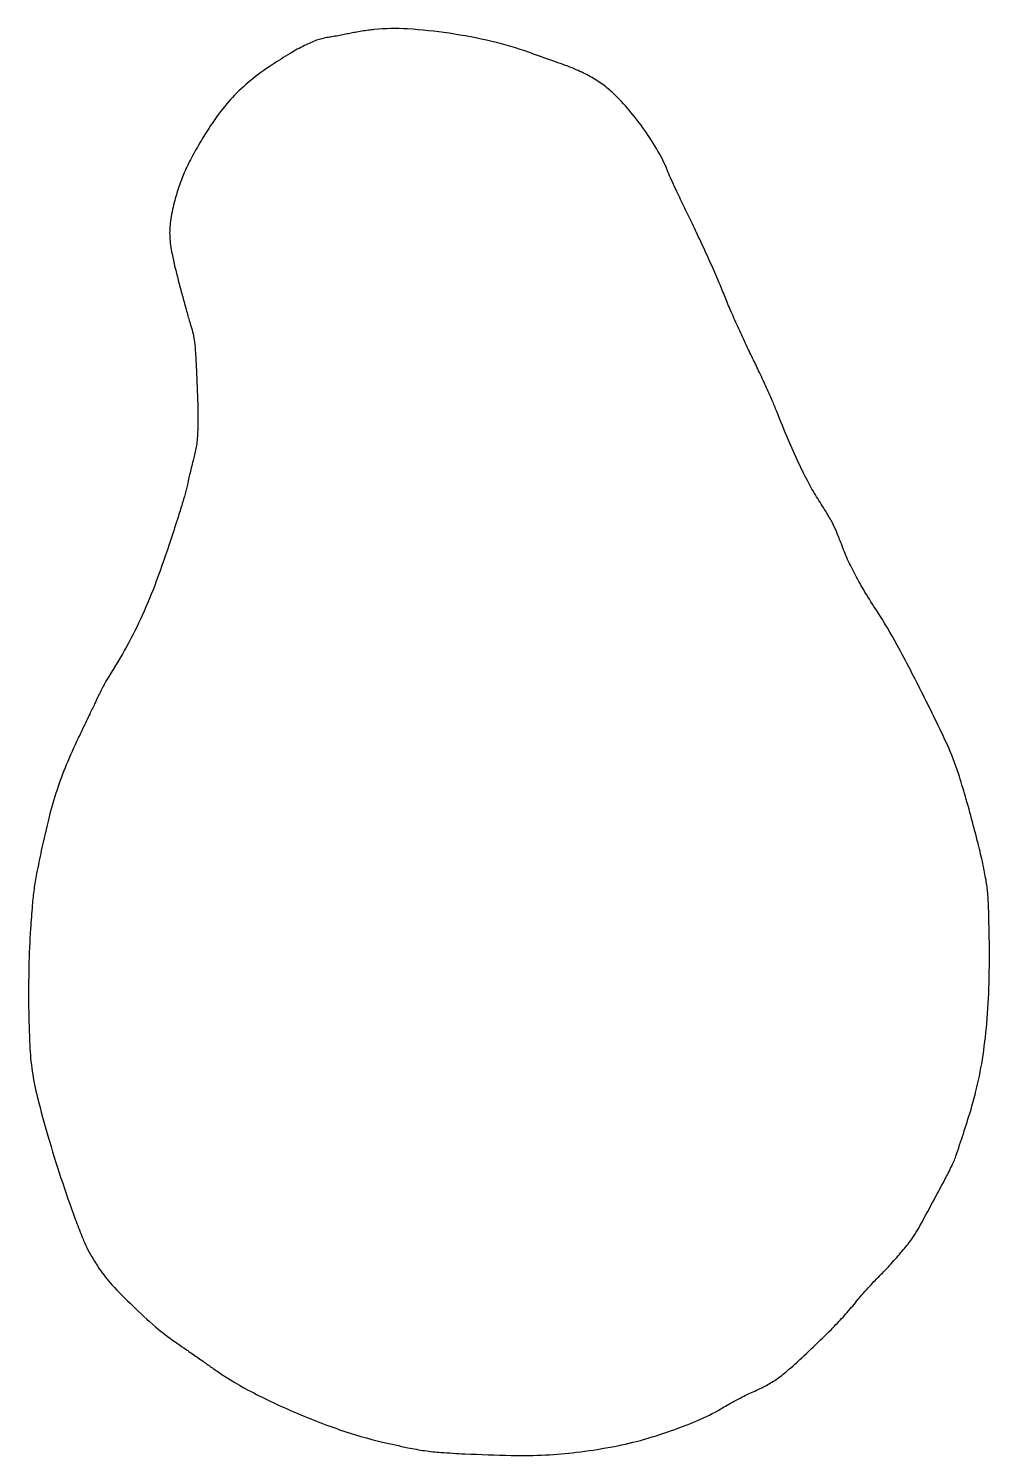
# Model space of a CAD drawing. Extents: x 7 to 596, y 18 to 893.
import ezdxf

# ---------------------------------------------------------------- set-up
doc = ezdxf.new("R2010")
doc.units = 0

msp = doc.modelspace()

# ---------------------------------------------------------------- linework, layer by layer
msp.add_lwpolyline([(218.971312, 892.038872, 0.008569), (215.548226, 891.632147, 0.005003), (211.459479, 891.033392, 0.005001), (207.376909, 890.351854, 0.008445), (203.971312, 889.688747, -0.003831), (200.637628, 889.007654, -0.002509), (196.785323, 888.27136, -0.002523), (193.024701, 887.591742, -0.004838), (190, 887.090987, 0.04938), (183.660041, 885.451379, 0.027018), (176.277315, 882.279652, 0.02101), (167.409641, 877.414368, 0.009946), (156.383204, 870.444162, 0.024799), (143.035624, 860.646815, 0.034206), (132.171935, 850.502551, 0.033082), (122.530628, 838.703689, 0.021161), (112.874982, 823.857703, 0.011433), (106.974487, 813.345245, 0.019813), (102.627548, 804.322945, 0.021691), (99.279477, 795.586997, 0.017793), (96.449597, 786, 0.026399), (94.149509, 774.574687, 0.049304), (93.703343, 765.158109, 0.03947), (95.092689, 754.537928, 0.011545), (98.882917, 738.5, 0.001794), (101.064879, 730.25625, 0.001791), (103.306809, 722.025, 0.001751), (105.315462, 714.851092, 0.007086), (106.617097, 710.5, -0.021866), (107.958127, 705.481651, -0.022919), (108.831156, 700.443169, -0.01549), (109.452494, 693.906056, -0.00417), (110.030071, 683.5, -0.003867), (110.857724, 662.490615, -0.013352), (110.925007, 648.867583, -0.020458), (110.313294, 639.119954, -0.03911), (108.896266, 631.409963, 0.003651), (107.965013, 627.802634, 0.002143), (106.900787, 623.473551, 0.002143), (105.873683, 619.135405, 0.003651), (105.057325, 615.5, -0.009942), (103.543637, 609.134947, -0.008669), (101.7123, 602.535709, -0.005541), (99.007841, 593.765456, -0.001384), (94.391535, 579.5, -0.010232), (85.471133, 553.973997, -0.017106), (76.806096, 532.945942, -0.01882), (67.380597, 514.050727, -0.016639), (56.189269, 495.107785, 0.012504), (54.640779, 492.535545, 0.006258), (52.806022, 489.211621, 0.006209), (50.992068, 485.722509, 0.009119), (49.492181, 482.607785, -0.002767), (47.693134, 478.747087, -0.000665), (44.66535, 472.364332, -0.000683), (41.170002, 465.046904, -0.000677), (37.644483, 457.717601, 0.014318), (30.318198, 441.35887, 0.018816), (24.635032, 426.019041, 0.017358), (19.798351, 409.353799, 0.009769), (15.031783, 388.831381, 0.004429), (12.172921, 374.715117, 0.013457), (10.573785, 365.054756, 0.013393), (9.49271, 355.297789, 0.004353), (8.407734, 340.831381, 0.01104), (7.389135, 317.73499, 0.008509), (7.263612, 292.513264, 0.008438), (7.934698, 269.311563, 0.025171), (9.459268, 253.5, 0.025423), (12.731995, 237.127569, 0.008742), (19.076152, 213.806919, 0.008559), (27.08206, 187.945642, 0.009021), (35.837153, 162.826373, 0.005343), (39.886105, 152.201844, 0.019016), (42.807578, 145.531577, 0.022788), (45.947181, 139.735247, 0.010432), (50.537794, 132.459189, 0.041006), (58.243172, 122.646415, 0.013822), (70.983699, 109.645557, 0.014174), (84.945164, 96.909738, 0.026596), (97.028505, 87.570541, -0.000965), (102.286595, 83.920968, -0.000543), (108.655248, 79.472039, -0.000542), (115.073534, 74.967674, -0.000888), (120.5, 71.13616, 0.032809), (141.828172, 58.031077, 0.018925), (169.00356, 44.986299, 0.01873), (197.770636, 33.754524, 0.026781), (224.085929, 26.152336, 0.004922), (239.611851, 22.715635, 0.016631), (249.841129, 20.909776, 0.017573), (259.877138, 19.838535, 0.005997), (274.5, 18.971829, 0.006894), (302.836835, 18.024485, 0.016297), (323.959676, 18.298252, 0.019221), (342.796452, 19.884033, 0.014157), (363.5, 23.028658, 0.021619), (382.00445, 27.210937, 0.018387), (401.122493, 33.172657, 0.018947), (418.83918, 40.186126, 0.032061), (433, 47.539121, -0.008357), (437.185342, 49.97071, -0.006097), (441.9125, 52.537281, -0.006162), (446.454553, 54.861027, -0.013488), (450, 56.502479, 0.018646), (458.372362, 60.484018, 0.030882), (465.068646, 64.524719, 0.026468), (471.884803, 69.788607, 0.010014), (480.85003, 77.820627, 0.003839), (492.38462, 88.745431, 0.008718), (500.893025, 97.219345, 0.010806), (507.863958, 104.726443, 0.010929), (514.477092, 112.5, -0.007178), (517.7318, 116.384481, -0.005206), (521.461913, 120.61875, -0.00526), (525.0883, 124.565562, -0.011443), (527.971072, 127.5, 0.014186), (533.944781, 133.647869, 0.00875), (540.633515, 141.195157, 0.008362), (546.677407, 148.504107, 0.029153), (550.21339, 153.5, 0.014939), (553.208167, 158.637594, 0.0011), (560.961274, 172.976292, 0.00149), (568.53777, 187.163557, 0.007919), (572.535053, 195, 0.030734), (575.240179, 201.499467, 0.004422), (579.823349, 215.141758, 0.005425), (584.314563, 229.436868, 0.011864), (587.374437, 240.5, 0.022314), (591.483164, 260.615013, 0.017339), (594.206021, 282.786888, 0.015521), (595.60594, 307.545882, 0.010856), (595.710244, 335.5, 0.00216), (595.311866, 353.361151, 0.013846), (594.82084, 362.393111, 0.021436), (593.908797, 369.659108, 0.009958), (592.135112, 379, 0.008936), (589.32757, 391.242121, 0.004738), (585.43447, 406.313566, 0.004667), (581.083168, 421.939101, 0.006277), (576.833873, 436, 0.032776), (569.847597, 453.929063, 0.006897), (555.184602, 484.215243, 0.007535), (539.320758, 514.705519, 0.020831), (526.955409, 535.5, -0.008819), (519.576153, 547.257282, -0.013813), (513.693376, 557.646418, -0.015611), (508.965102, 567.277209, -0.018162), (505.098037, 576.715859, 0.010812), (502.240966, 583.992386, 0.020868), (499.590333, 589.659419, 0.017469), (496.179874, 595.697394, 0.005474), (490.660569, 604.5, -0.021217), (485.092964, 614.033793, -0.011678), (479.062334, 626.121309, -0.009981), (472.554436, 640.715404, -0.006287), (465.511527, 658, 0.009212), (462.78636, 664.577663, 0.00372), (458.836316, 673.455282, 0.003679), (454.441987, 682.950592, 0.00466), (450.235421, 691.656278, -0.005914), (445.889699, 700.707831, -0.003826), (441.064945, 711.280117, -0.003846), (436.508356, 721.684526, -0.007261), (433.020317, 730.156278, 0.007933), (429.404145, 738.90578, 0.003574), (424.395861, 750.275055, 0.003537), (418.934955, 762.208795, 0.004819), (413.831333, 772.886464, -0.002365), (408.997104, 782.874257, -0.002505), (404.350039, 792.71873, -0.002388), (400.430143, 801.237709, -0.011441), (398.329955, 806.155741, 0.036128), (392.767162, 817.585689, 0.02192), (384.661167, 830.260124, 0.021538), (375.191363, 842.565651, 0.028036), (365.449503, 852.917974, 0.033157), (358.91081, 858.352321, 0.029383), (351.449814, 863.117594, 0.0263), (342.704974, 867.418096, 0.017476), (332.28028, 871.455577, -0.00123), (328.891133, 872.643099, -0.000453), (324.115167, 874.334619, -0.000449), (318.903158, 876.191165, -0.00054), (314.005395, 877.946699, 0.028631), (291.016894, 884.756809, 0.020889), (264.842669, 889.763081, 0.021226), (239.425479, 892.435769, 0.040885)], format="xyb", close=True)

doc.saveas('drawing.dxf')
